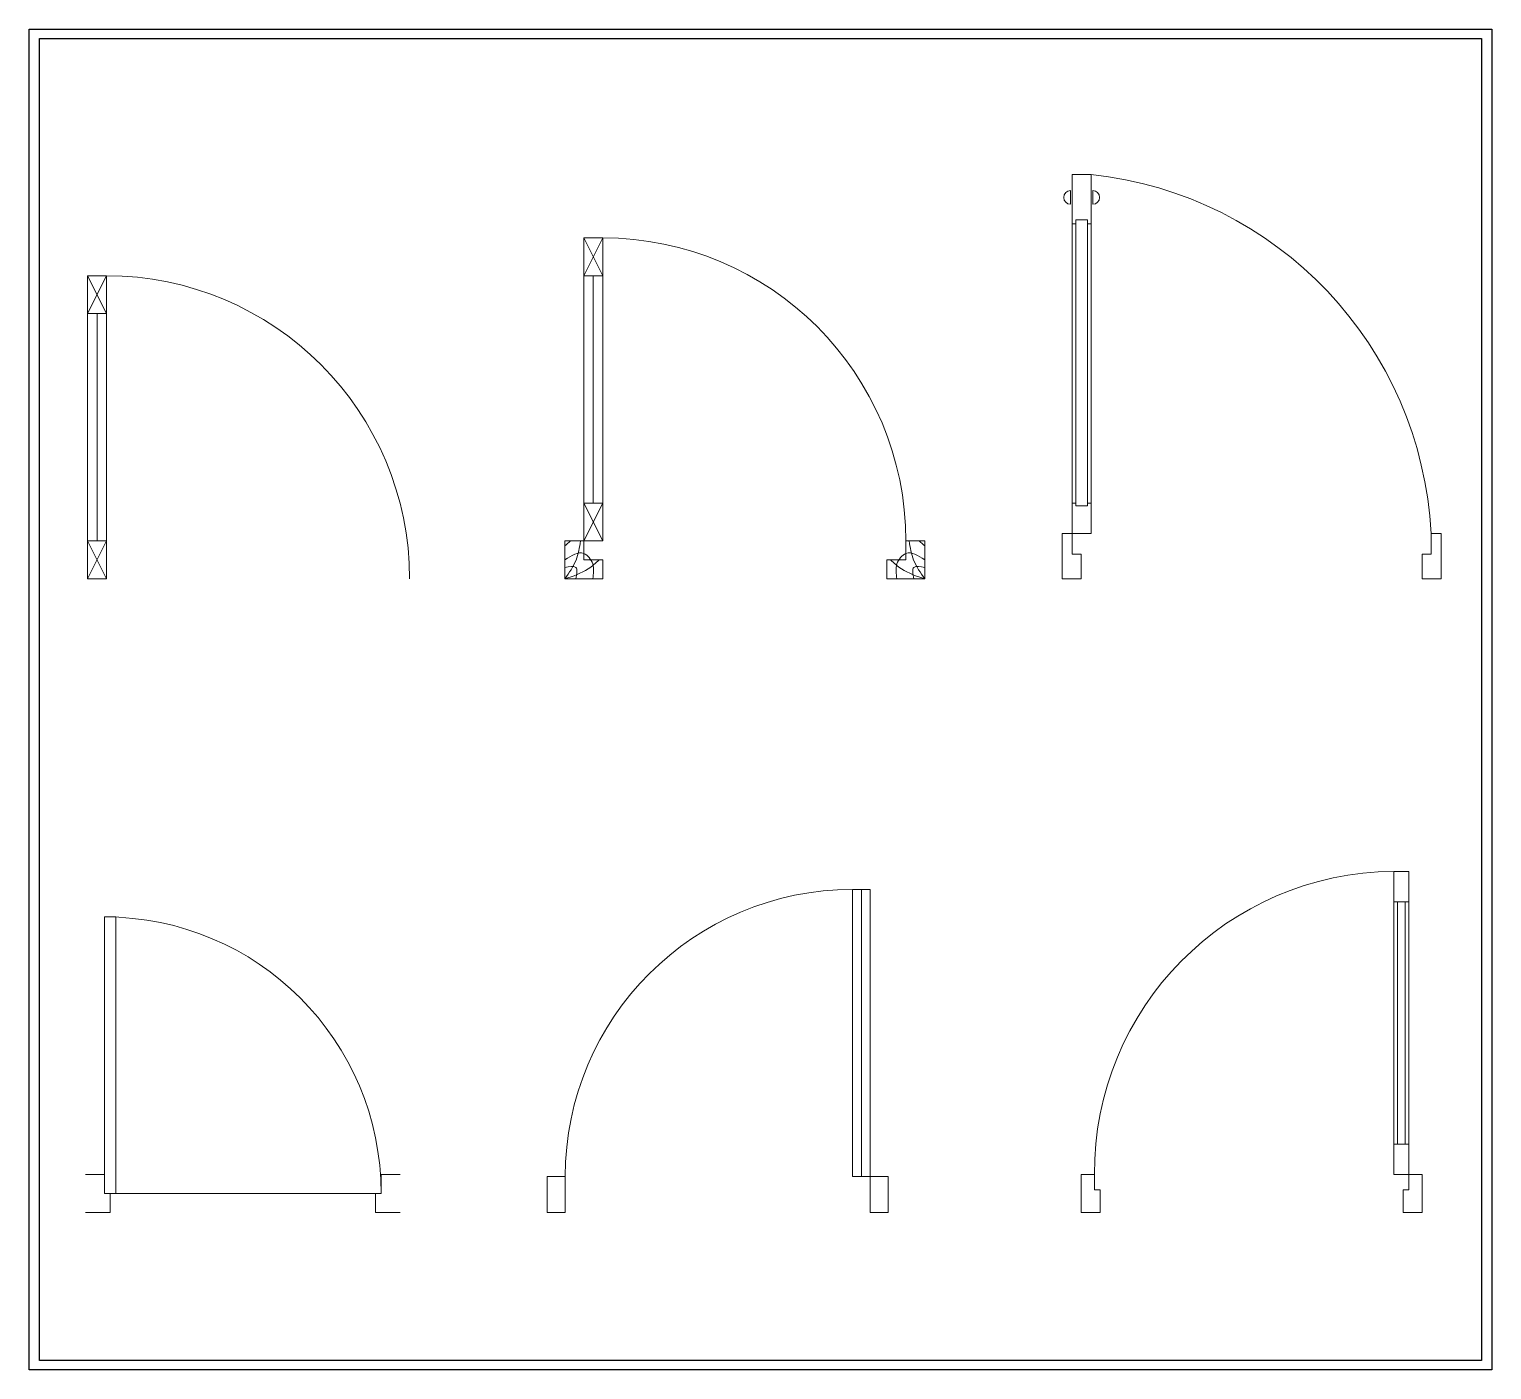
# Paper-space layout 'Project Layout 1200x1100' of a CAD drawing. Header units: millimetres. Extents: x 55.011 to 55.328, y 90.128 to 90.419.
# The model-space entities are those that its viewports show. They can reach past a viewport. Long polylines and large blocks are cut down to what shows.
import ezdxf

# ---------------------------------------------------------------- set-up
doc = ezdxf.new("R2010")
doc.units = ezdxf.units.MM
doc.layers.add('001_Dark_1 20', color=7, linetype='Continuous', lineweight=0)
doc.layers.add('02', color=251, linetype='Continuous', plot=False)
doc.layers.add('Rectang.', color=251, linetype='Continuous', plot=False)

# ---------------------------------------------------------------- blocks, each defined once
blk = doc.blocks.new('A$C2D7661C6')
for p, q in [((0, 700), (50, 800)), ((50, 700), (0, 800)), ((25, 700), (25, 100)), ((50, 100), (0, 0)), ((0, 100), (50, 0))]:
    blk.add_line(p, q)
for points in [[(0, 700), (50, 700), (50, 800), (0, 800)], [(0, 100), (50, 100), (50, 700), (0, 700)], [(0, 100), (50, 100), (50, 0), (0, 0)]]:
    blk.add_lwpolyline(points, close=True)
at = {"linetype": 'Continuous'}
blk.add_arc((50, 0), 800, 0, 90, dxfattribs=at)
blk = doc.blocks.new('A$C7F556C88')
blk.add_blockref('A$C2D7661C6', (0, 0))
blk = doc.blocks.new('A$C05E21637')
for p, q in [((50, 800), (100, 900)), ((100, 800), (50, 900)), ((75, 800), (75, 200)), ((100, 200), (50, 100)), ((50, 200), (100, 100)), ((0, 100), (0, 0)), ((0, 100), (50, 100)), ((50, 100), (50, 50)), ((900, 100), (900, 50)), ((950, 100), (900, 100)), ((950, 100), (950, 0)), ((100, 50), (50, 50)), ((100, 50), (100, 0)), ((850, 50), (900, 50)), ((850, 50), (850, 0)), ((0, 0), (100, 0)), ((950, 0), (850, 0))]:
    blk.add_line(p, q)
for points in [[(50, 800), (100, 800), (100, 900), (50, 900)], [(50, 200), (100, 200), (100, 800), (50, 800)], [(50, 200), (100, 200), (100, 100), (50, 100)]]:
    blk.add_lwpolyline(points, close=True)
at = {"linetype": 'Continuous'}
blk.add_arc((100, 100), 800, 0, 90, dxfattribs=at)
for points, knots in [([(0, 0), (11.2, 16), (32.5, 46.3), (38.7, 82.7), (41.2, 100)], [0, 0, 0, 0, 57.729567, 109.527977, 109.527977, 109.527977, 109.527977]), ([(950, 0), (938.8, 16), (917.5, 46.3), (911.3, 82.7), (908.8, 100)], [0, 0, 0, 0, 57.729567, 109.527977, 109.527977, 109.527977, 109.527977]), ([(0, 0), (21.6, 7.2), (55.2, 18.3), (81.2, 41.3), (90.1, 50)], [0, 0, 0, 0, 67.133415, 104.197904, 104.197904, 104.197904, 104.197904]), ([(950, 0), (928.4, 7.2), (894.8, 18.3), (868.8, 41.3), (859.9, 50)], [0, 0, 0, 0, 67.133415, 104.197904, 104.197904, 104.197904, 104.197904])]:
    blk.add_open_spline(points, degree=3, knots=knots)
for points in [[(0, 86.7), (4.7, 91.3), (9.4, 95.9), (15.1, 100)], [(950, 86.7), (945.3, 91.3), (940.6, 95.9), (934.9, 100)]]:
    blk.add_open_spline(points, degree=3)
for points in [[(0, 50), (50, 67), (73.5, 39.3), (73.5, 0)], [(950, 50), (900, 67), (876.5, 39.3), (876.5, 0)], [(0, 30.3), (28.8, 30.3), (28.8, 0)], [(950, 30.3), (921.2, 30.3), (921.2, 0)]]:
    blk.add_spline(points, degree=3)
blk = doc.blocks.new('A$C2F7241D3')
for p, q in [((26.4, 1067.1), (76.4, 1067.1)), ((26.4, 120), (26.4, 1067.1)), ((76.4, 1067.1), (76.4, 120)), ((22.3, 988.6), (22.3, 1024.7)), ((80.5, 988.6), (80.5, 1024.7)), ((26.4, 937.1), (36.4, 937.1)), ((36.4, 947.6), (66.4, 947.6)), ((36.4, 192.5), (36.4, 947.6)), ((66.4, 947.6), (66.4, 192.5)), ((66.4, 937.1), (76.4, 937.1)), ((26.4, 200), (36.4, 200)), ((66.4, 200), (76.4, 200)), ((36.4, 192.5), (66.4, 192.5)), ((26.4, 120), (0, 120)), ((0, 0), (0, 120)), ((26.4, 120), (76.4, 120)), ((26.4, 65.2), (26.4, 120)), ((973.6, 65.2), (973.6, 120)), ((973.6, 120), (1000, 120)), ((1000, 0), (1000, 120)), ((50, 65.2), (26.4, 65.2)), ((50, 0), (50, 65.2)), ((950, 65.2), (973.6, 65.2)), ((950, 0), (950, 65.2)), ((0, 0), (50, 0)), ((950, 0), (1000, 0))]:
    blk.add_line(p, q)
for centre, radius, start, end in [((-28.7, 69.1), 1003.5, 2.9057, 83.9884), ((22.3, 1006.7), 18.1, 90, 270), ((80.5, 1006.7), 18.1, 270, 90)]:
    blk.add_arc(centre, radius, start, end)
blk = doc.blocks.new('A$C72DF01B0')
for p, q in [((50, 100), (0, 100)), ((780, 50), (780, 100)), ((780, 100), (830, 100)), ((65, 0), (65, 50)), ((780, 50), (80, 50)), ((765, 0), (765, 50)), ((65, 0), (0, 0)), ((765, 0), (830, 0))]:
    blk.add_line(p, q)
blk.add_lwpolyline([(50, 780), (80, 780), (80, 50), (50, 50)], close=True)
blk.add_arc((50, 50), 730, 0, 90)
blk = doc.blocks.new('A$C296830DC')
blk.add_line((828.9, 852.6), (828.9, 94.7))
for points in [[(852.6, 94.7), (852.6, 852.6), (805.3, 852.6), (805.3, 94.7)], [(47.4, 94.7), (47.4, 0), (0, 0), (0, 94.7)], [(900, 94.7), (900, 0), (852.6, 0), (852.6, 94.7)]]:
    blk.add_lwpolyline(points, close=True)
blk.add_arc((805.3, 94.7), 757.9, 90, 180)
blk = doc.blocks.new('A$C184E58E8')
for points in [[(825, 900), (825, 820), (865, 820), (865, 900)], [(825, 180), (825, 820), (865, 820), (865, 180)], [(835, 180), (835, 820), (855, 820), (855, 180)], [(825, 100), (825, 180), (865, 180), (865, 100)], [(35, 100), (35, 60), (50, 60), (50, 50), (50, 0), (0, 0), (0, 100)], [(865, 100), (900, 100), (900, 0), (850, 0), (850, 50), (850, 60), (865, 60)]]:
    blk.add_lwpolyline(points, close=True)
blk.add_arc((830, 105), 795, 90.3603, 180.3603)

msp = doc.modelspace()

# ---------------------------------------------------------------- linework, layer by layer
at = {"layer": '02'}
msp.add_lwpolyline([(129.8498, 171.9625), (133.6567, 171.9625), (133.6567, 168.4733), (129.8498, 168.4733), (129.8498, 171.9625)], dxfattribs=at)
at = {"layer": 'Rectang.'}
msp.add_lwpolyline([(129.8498, 171.9625), (133.6567, 171.9625), (133.6567, 168.4733), (129.8498, 168.4733), (129.8498, 171.9625)], dxfattribs=at)

# ---------------------------------------------------------------- block references
at = {"layer": '001_Dark_1 20', "xscale": 0.001, "yscale": 0.001, "zscale": 0.001}
for name, p in [('A$C2F7241D3', (132.5496, 170.5363)), ('A$C05E21637', (131.2369, 170.5363)), ('A$C7F556C88', (129.9769, 170.5363)), ('A$C184E58E8', (132.5996, 168.8639)), ('A$C296830DC', (131.1905, 168.8639)), ('A$C72DF01B0', (129.9719, 168.8639))]:
    msp.add_blockref(name, p, dxfattribs=at)

psp = doc.layouts.new('Project Layout 1200x1100')

# ---------------------------------------------------------------- linework, layer by layer
at = {"layer": 'Defpoints'}
psp.add_lwpolyline([(55.01091, 90.41859), (55.32841, 90.41859), (55.32841, 90.12759), (55.01091, 90.12759)], close=True, dxfattribs=at)

# ---------------------------------------------------------------- viewports
at = {"layer": '0'}
psp.add_viewport(center=(55.16966, 90.27309), size=(0.3175, 0.291), view_center_point=(131.75327, 170.21788), view_height=3.5382186, dxfattribs=at)

doc.saveas('drawing.dxf')
